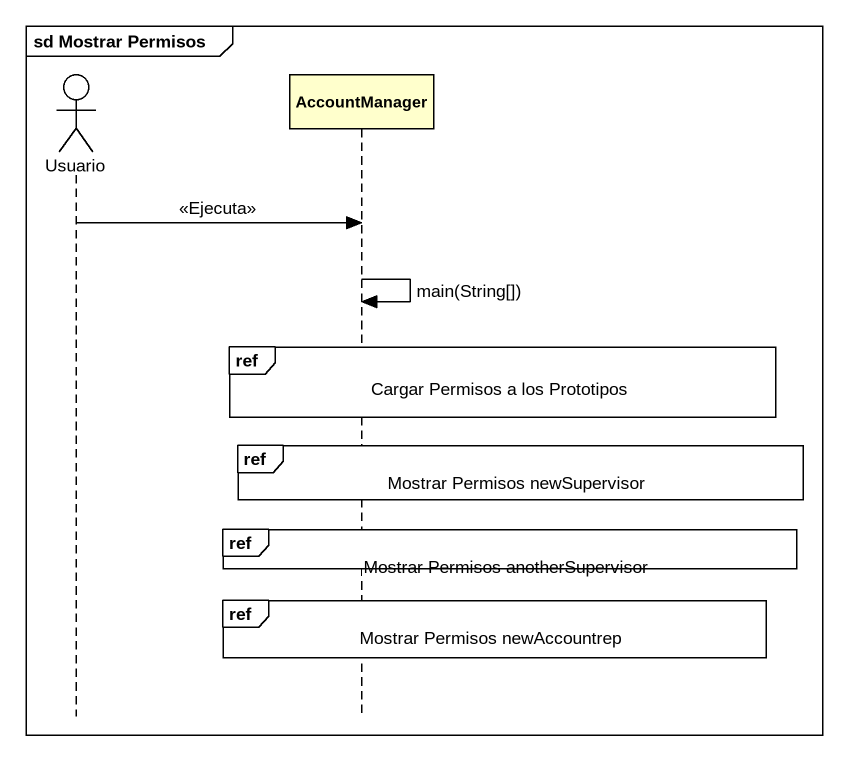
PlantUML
@startuml
mainframe sd Mostrar Permisos
hide footbox
actor Usuario
participant AccountManager

Usuario -> AccountManager : <<Ejecuta>>
AccountManager -> AccountManager : main(String[])
ref over AccountManager : Cargar Permisos a los Prototipos
ref over AccountManager : Mostrar Permisos newSupervisor
ref over AccountManager : Mostrar Permisos anotherSupervisor
ref over AccountManager : Mostrar Permisos newAccountrep
@enduml
